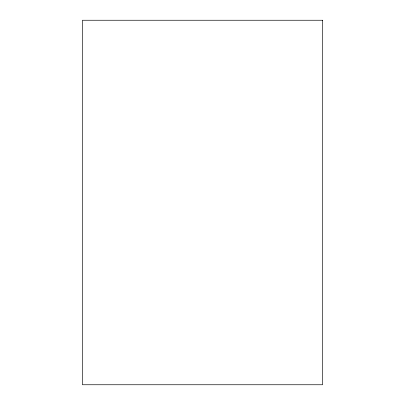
<?xml version="1.0" encoding="UTF-8"?>
<svg xmlns="http://www.w3.org/2000/svg" width="405" height="405" viewBox="0 0 405 405"><rect width="100%" height="100%" fill="white"/><g stroke="black" fill="none" stroke-linecap="round" stroke-linejoin="round"><path stroke-width="0.61" d="M322.557 20.25L82.443 20.25L82.443 384.75L322.557 384.75L322.557 20.25"/></g></svg>
